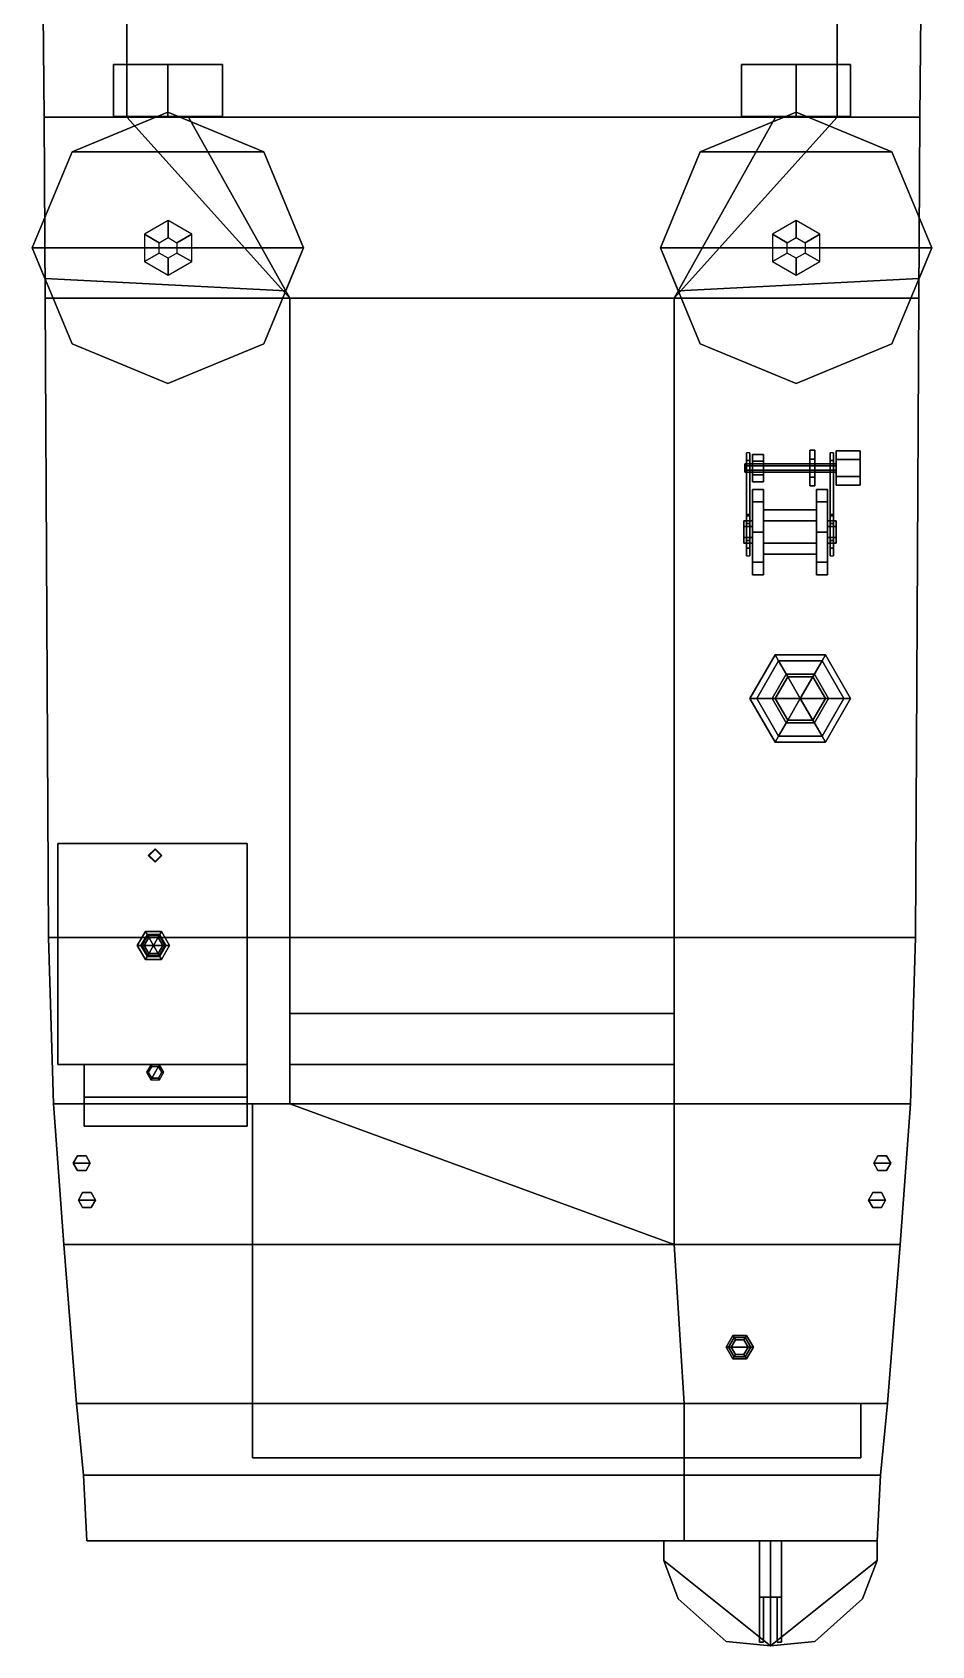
# Model space of a CAD drawing. Extents: x -5.3 to 5.3, y -19.4 to 18.2.
# Drawn here: x -5.27 to 5.27, y -19.45 to -0.54 of the extents above; entities that cross this region are included whole.
import ezdxf

# ---------------------------------------------------------------- set-up
doc = ezdxf.new("R2010")
doc.units = 0
doc.layers.get('0').update_dxf_attribs({"linetype": 'CONTINUOUS'})

msp = doc.modelspace()

# ---------------------------------------------------------------- linework, layer by layer
for points in [[(-5.24, 9.83, -1.1), (-5.13, -1.54, -1.1), (-5.13, -1.54, 0.7), (-5.24, 9.83, 0.7)], [(5.13, -1.54, -1.1), (-5.13, -1.54, -1.1), (-5.24, 9.83, -1.1), (5.24, 9.83, -1.1)], [(-5.24, 9.83, 0.7), (-5.13, -1.54, 0.7), (5.13, -1.54, 0.7), (5.24, 9.83, 0.7)], [(-4.16, 9.83, 0.7), (-4.16, -1.54, 0.7), (-4.16, -1.54, 2.06), (-4.16, 9.83, 2.06)], [(-4.16, 9.83, 2.06), (-4.16, -1.54, 2.06), (-4.16, -1.54, 0.7), (-4.16, 9.83, 0.7)], [(4.16, 9.83, 0.7), (4.16, -1.54, 0.7), (4.16, -1.54, 2.06), (4.16, 9.83, 2.06)], [(4.16, 9.83, 2.06), (4.16, -1.54, 2.06), (4.16, -1.54, 0.7), (4.16, 9.83, 0.7)], [(5.24, 9.83, 0.7), (5.13, -1.54, 0.7), (5.13, -1.54, -1.1), (5.24, 9.83, -1.1)], [(-4.32, -0.92, 3.13), (-4.32, -1.53, 3.13), (-4.32, -1.53, 3.89), (-4.32, -0.92, 3.89)], [(-4.32, -0.92, 3.89), (-4.32, -1.53, 3.89), (-3.04, -1.53, 3.89), (-3.04, -0.92, 3.89)], [(-3.04, -0.92, 3.89), (-3.04, -0.92, 3.13), (-4.32, -0.92, 3.13), (-4.32, -0.92, 3.89)], [(-3.04, -0.92, 3.13), (-3.04, -1.53, 3.13), (-4.32, -1.53, 3.13), (-4.32, -0.92, 3.13)], [(-3.68, -1.15, 2.89), (-3.68, -1.48, 2.89), (-3.68, -1.48, 3.13), (-3.68, -0.92, 3.13)], [(-3.68, -0.92, 3.13), (-3.68, -1.48, 3.13), (-3.68, -1.48, 2.89), (-3.68, -1.15, 2.89)], [(-3.04, -1.53, 3.89), (-3.04, -1.53, 3.13), (-3.04, -0.92, 3.13), (-3.04, -0.92, 3.89)], [(3.04, -0.92, 3.89), (3.04, -1.53, 3.89), (4.32, -1.53, 3.89), (4.32, -0.92, 3.89)], [(4.32, -0.92, 3.89), (4.32, -0.92, 3.13), (3.04, -0.92, 3.13), (3.04, -0.92, 3.89)], [(4.32, -0.92, 3.13), (4.32, -1.53, 3.13), (3.04, -1.53, 3.13), (3.04, -0.92, 3.13)], [(3.04, -0.92, 3.13), (3.04, -1.53, 3.13), (3.04, -1.53, 3.89), (3.04, -0.92, 3.89)], [(3.68, -0.92, 3.13), (3.68, -1.48, 3.13), (3.68, -1.48, 2.89), (3.68, -1.15, 2.89)], [(3.68, -1.15, 2.89), (3.68, -1.48, 2.89), (3.68, -1.48, 3.13), (3.68, -0.92, 3.13)], [(4.32, -1.53, 3.89), (4.32, -1.53, 3.13), (4.32, -0.92, 3.13), (4.32, -0.92, 3.89)], [(-3.68, -1.15, 2.89), (-3.68, -1.54, 2.89), (-3.68, -1.54, 2.6)], [(-3.68, -1.54, 2.6), (-3.68, -1.54, 2.6), (-3.68, -1.54, 2.89), (-3.68, -1.15, 2.89)], [(3.68, -1.54, 2.6), (3.68, -1.54, 2.6), (3.68, -1.54, 2.89), (3.68, -1.15, 2.89)], [(3.68, -1.15, 2.89), (3.68, -1.54, 2.89), (3.68, -1.54, 2.6)], [(-4.804, -1.946, 3.84), (-3.68, -1.48, 3.84), (-3.68, -1.48, 2.89), (-4.804, -1.946, 2.89)], [(-3.68, -1.48, 2.89), (-2.556, -1.946, 2.89), (-4.804, -1.946, 2.89), (-3.68, -1.48, 2.89)], [(-3.68, -1.48, 2.89), (-4.804, -1.946, 2.89), (-2.556, -1.946, 2.89), (-3.68, -1.48, 2.89)], [(-3.68, -1.48, 3.84), (-4.804, -1.946, 3.84), (-4.804, -1.946, 2.89), (-3.68, -1.48, 2.89)], [(-3.68, -1.48, 3.84), (-2.556, -1.946, 3.84), (-2.556, -1.946, 2.89), (-3.68, -1.48, 2.89)], [(-2.556, -1.946, 3.84), (-3.68, -1.48, 3.84), (-3.68, -1.48, 2.89), (-2.556, -1.946, 2.89)], [(2.556, -1.946, 3.84), (3.68, -1.48, 3.84), (3.68, -1.48, 2.89), (2.556, -1.946, 2.89)], [(3.68, -1.48, 2.89), (4.804, -1.946, 2.89), (2.556, -1.946, 2.89), (3.68, -1.48, 2.89)], [(3.68, -1.48, 2.89), (2.556, -1.946, 2.89), (4.804, -1.946, 2.89), (3.68, -1.48, 2.89)], [(3.68, -1.48, 3.84), (2.556, -1.946, 3.84), (2.556, -1.946, 2.89), (3.68, -1.48, 2.89)], [(3.68, -1.48, 3.84), (4.804, -1.946, 3.84), (4.804, -1.946, 2.89), (3.68, -1.48, 2.89)], [(4.804, -1.946, 3.84), (3.68, -1.48, 3.84), (3.68, -1.48, 2.89), (4.804, -1.946, 2.89)], [(5.13, -1.54, -1.1), (5.12, -3.66, -1.1), (-5.12, -3.66, -1.1), (-5.13, -1.54, -1.1)], [(-5.13, -1.54, 2.89), (-3.44, -1.54, 2.89), (-3.44, -1.54, 0.7), (-5.13, -1.54, 0.7)], [(-5.12, -3.66, 2.89), (-2.25, -3.66, 2.89), (-3.44, -1.54, 2.89), (-5.13, -1.54, 2.89)], [(-5.13, -1.54, -1.1), (-5.12, -3.66, -1.1), (-5.12, -3.66, 2.89), (-5.13, -1.54, 2.89)], [(-4.32, -1.53, 3.89), (-4.32, -1.53, 3.13), (-3.04, -1.53, 3.13), (-3.04, -1.53, 3.89)], [(-4.16, -1.54, 0.7), (-2.25, -3.66, 0.7), (2.25, -3.66, 0.7), (4.16, -1.54, 0.7)], [(-3.44, -1.54, 2.89), (-2.25, -3.66, 2.89), (-2.25, -3.66, 0.7), (-3.44, -1.54, 0.7)], [(3.44, -1.54, 2.89), (2.25, -3.66, 2.89), (5.12, -3.66, 2.89), (5.13, -1.54, 2.89)], [(3.44, -1.54, 0.7), (2.25, -3.66, 0.7), (2.25, -3.66, 2.89), (3.44, -1.54, 2.89)], [(3.04, -1.53, 3.89), (3.04, -1.53, 3.13), (4.32, -1.53, 3.13), (4.32, -1.53, 3.89)], [(5.13, -1.54, 0.7), (3.44, -1.54, 0.7), (3.44, -1.54, 2.89), (5.13, -1.54, 2.89)], [(5.13, -1.54, 2.89), (5.12, -3.66, 2.89), (5.12, -3.66, -1.1), (5.13, -1.54, -1.1)], [(-5.27, -3.07, 3.84), (-4.804, -1.946, 3.84), (-4.804, -1.946, 2.89), (-5.27, -3.07, 2.89)], [(-4.804, -1.946, 2.89), (-5.27, -3.07, 2.89), (-2.09, -3.07, 2.89), (-2.556, -1.946, 2.89)], [(-2.556, -1.946, 2.89), (-2.09, -3.07, 2.89), (-5.27, -3.07, 2.89), (-4.804, -1.946, 2.89)], [(-4.804, -1.946, 3.84), (-5.27, -3.07, 3.84), (-5.27, -3.07, 2.89), (-4.804, -1.946, 2.89)], [(-2.556, -1.946, 3.84), (-2.09, -3.07, 3.84), (-2.09, -3.07, 2.89), (-2.556, -1.946, 2.89)], [(-2.09, -3.07, 3.84), (-2.556, -1.946, 3.84), (-2.556, -1.946, 2.89), (-2.09, -3.07, 2.89)], [(2.09, -3.07, 3.84), (2.556, -1.946, 3.84), (2.556, -1.946, 2.89), (2.09, -3.07, 2.89)], [(4.804, -1.946, 2.89), (5.27, -3.07, 2.89), (2.09, -3.07, 2.89), (2.556, -1.946, 2.89)], [(2.556, -1.946, 2.89), (2.09, -3.07, 2.89), (5.27, -3.07, 2.89), (4.804, -1.946, 2.89)], [(2.556, -1.946, 3.84), (2.09, -3.07, 3.84), (2.09, -3.07, 2.89), (2.556, -1.946, 2.89)], [(4.804, -1.946, 3.84), (5.27, -3.07, 3.84), (5.27, -3.07, 2.89), (4.804, -1.946, 2.89)], [(5.27, -3.07, 3.84), (4.804, -1.946, 3.84), (4.804, -1.946, 2.89), (5.27, -3.07, 2.89)], [(-3.783, -3.01, 3.89), (-3.679, -2.95, 3.89), (-3.679, -2.75, 2.89), (-3.956, -2.91, 2.89)], [(-3.679, -2.95, 3.89), (-3.575, -3.01, 3.89), (-3.402, -2.91, 2.89), (-3.679, -2.75, 2.89)], [(3.577, -3.01, 3.89), (3.681, -2.95, 3.89), (3.681, -2.75, 2.89), (3.404, -2.91, 2.89)], [(3.681, -2.95, 3.89), (3.785, -3.01, 3.89), (3.958, -2.91, 2.89), (3.681, -2.75, 2.89)], [(-3.783, -3.13, 3.89), (-3.783, -3.01, 3.89), (-3.956, -2.91, 2.89), (-3.956, -3.23, 2.89)], [(-3.575, -3.01, 3.89), (-3.575, -3.13, 3.89), (-3.402, -3.23, 2.89), (-3.402, -2.91, 2.89)], [(3.577, -3.13, 3.89), (3.577, -3.01, 3.89), (3.404, -2.91, 2.89), (3.404, -3.23, 2.89)], [(3.785, -3.01, 3.89), (3.785, -3.13, 3.89), (3.958, -3.23, 2.89), (3.958, -2.91, 2.89)], [(-4.804, -4.194, 3.84), (-5.27, -3.07, 3.84), (-5.27, -3.07, 2.89), (-4.804, -4.194, 2.89)], [(-2.09, -3.07, 2.89), (-2.299, -3.573, 2.89), (-5.121, -3.43, 2.89), (-5.27, -3.07, 2.89)], [(-5.27, -3.07, 2.89), (-5.121, -3.43, 2.89), (-2.299, -3.573, 2.89), (-2.09, -3.07, 2.89)], [(-5.27, -3.07, 3.84), (-4.804, -4.194, 3.84), (-4.804, -4.194, 2.89), (-5.27, -3.07, 2.89)], [(-3.679, -3.19, 3.89), (-3.783, -3.13, 3.89), (-3.956, -3.23, 2.89), (-3.679, -3.39, 2.89)], [(-3.575, -3.13, 3.89), (-3.679, -3.19, 3.89), (-3.679, -3.39, 2.89), (-3.402, -3.23, 2.89)], [(-2.09, -3.07, 3.84), (-2.556, -4.194, 3.84), (-2.556, -4.194, 2.89), (-2.09, -3.07, 2.89)], [(-2.556, -4.194, 3.84), (-2.09, -3.07, 3.84), (-2.09, -3.07, 2.89), (-2.556, -4.194, 2.89)], [(2.556, -4.194, 3.84), (2.09, -3.07, 3.84), (2.09, -3.07, 2.89), (2.556, -4.194, 2.89)], [(2.09, -3.07, 2.89), (2.299, -3.573, 2.89), (5.121, -3.43, 2.89), (5.27, -3.07, 2.89)], [(5.27, -3.07, 2.89), (5.121, -3.43, 2.89), (2.299, -3.573, 2.89), (2.09, -3.07, 2.89)], [(2.09, -3.07, 3.84), (2.556, -4.194, 3.84), (2.556, -4.194, 2.89), (2.09, -3.07, 2.89)], [(3.681, -3.19, 3.89), (3.577, -3.13, 3.89), (3.404, -3.23, 2.89), (3.681, -3.39, 2.89)], [(3.785, -3.13, 3.89), (3.681, -3.19, 3.89), (3.681, -3.39, 2.89), (3.958, -3.23, 2.89)], [(5.27, -3.07, 3.84), (4.804, -4.194, 3.84), (4.804, -4.194, 2.89), (5.27, -3.07, 2.89)], [(4.804, -4.194, 3.84), (5.27, -3.07, 3.84), (5.27, -3.07, 2.89), (4.804, -4.194, 2.89)], [(-5.08, -11.15, 3), (-2.25, -11.15, 3), (-2.25, -3.66, 2.89), (-5.12, -3.66, 2.89)], [(-5.12, -3.66, -1.1), (-5.08, -11.15, -1.1), (-5.08, -11.15, 3), (-5.12, -3.66, 2.89)], [(5.08, -11.15, -1.1), (-5.08, -11.15, -1.1), (-5.12, -3.66, -1.1), (5.12, -3.66, -1.1)], [(-2.25, -3.66, 2.89), (-2.25, -11.15, 3), (-2.25, -11.15, 0.7), (-2.25, -3.66, 0.7)], [(-2.25, -3.66, 0.7), (-2.25, -13.1, 0.7), (2.25, -14.75, 0.7), (2.25, -3.66, 0.7)], [(2.25, -3.66, 0.7), (2.25, -11.15, 0.7), (2.25, -11.15, 3), (2.25, -3.66, 2.89)], [(2.25, -3.66, 2.89), (2.25, -11.15, 3), (5.08, -11.15, 3), (5.12, -3.66, 2.89)], [(5.12, -3.66, 2.89), (5.08, -11.15, 3), (5.08, -11.15, -1.1), (5.12, -3.66, -1.1)], [(-3.68, -4.66, 3.84), (-4.804, -4.194, 3.84), (-4.804, -4.194, 2.89), (-3.68, -4.66, 2.89)], [(-4.804, -4.194, 3.84), (-3.68, -4.66, 3.84), (-3.68, -4.66, 2.89), (-4.804, -4.194, 2.89)], [(-2.556, -4.194, 3.84), (-3.68, -4.66, 3.84), (-3.68, -4.66, 2.89), (-2.556, -4.194, 2.89)], [(-3.68, -4.66, 3.84), (-2.556, -4.194, 3.84), (-2.556, -4.194, 2.89), (-3.68, -4.66, 2.89)], [(3.68, -4.66, 3.84), (2.556, -4.194, 3.84), (2.556, -4.194, 2.89), (3.68, -4.66, 2.89)], [(2.556, -4.194, 3.84), (3.68, -4.66, 3.84), (3.68, -4.66, 2.89), (2.556, -4.194, 2.89)], [(4.804, -4.194, 3.84), (3.68, -4.66, 3.84), (3.68, -4.66, 2.89), (4.804, -4.194, 2.89)], [(3.68, -4.66, 3.84), (4.804, -4.194, 3.84), (4.804, -4.194, 2.89), (3.68, -4.66, 2.89)], [(3.14, -5.56, 3.42), (3.14, -5.47, 2.91), (3.1, -5.47, 2.91), (3.1, -5.56, 3.42)], [(3.1, -5.56, 3.42), (3.1, -5.47, 2.91), (3.1, -6.12, 2.91), (3.1, -6.195, 3.42)], [(3.14, -6.12, 2.91), (3.14, -5.47, 2.91), (3.14, -5.56, 3.42), (3.14, -6.195, 3.42)], [(3.84, -5.545, 3.158), (3.84, -5.755, 3.158), (3.84, -5.86, 3.34), (3.84, -5.44, 3.34)], [(3.84, -5.545, 3.158), (3.84, -5.44, 3.34), (3.9, -5.44, 3.34), (3.9, -5.545, 3.158)], [(3.84, -5.44, 3.34), (3.84, -5.86, 3.34), (3.84, -5.755, 3.522), (3.84, -5.545, 3.522)], [(3.84, -5.44, 3.34), (3.84, -5.545, 3.522), (3.9, -5.545, 3.522), (3.9, -5.44, 3.34)], [(3.9, -5.44, 3.34), (3.9, -5.86, 3.34), (3.9, -5.755, 3.158), (3.9, -5.545, 3.158)], [(3.9, -5.545, 3.522), (3.9, -5.755, 3.522), (3.9, -5.86, 3.34), (3.9, -5.44, 3.34)], [(4.12, -5.56, 3.42), (4.12, -5.47, 2.91), (4.08, -5.47, 2.91), (4.08, -5.56, 3.42)], [(4.08, -5.47, 2.91), (4.08, -6.12, 2.91), (4.08, -6.195, 3.42), (4.08, -5.56, 3.42)], [(4.12, -6.195, 3.42), (4.12, -6.12, 2.91), (4.12, -5.47, 2.91), (4.12, -5.56, 3.42)], [(4.15, -5.55, 3.167), (4.15, -5.75, 3.167), (4.15, -5.85, 3.34), (4.15, -5.45, 3.34)], [(4.15, -5.55, 3.167), (4.15, -5.45, 3.34), (4.43, -5.45, 3.34), (4.43, -5.55, 3.167)], [(4.15, -5.45, 3.34), (4.15, -5.85, 3.34), (4.15, -5.75, 3.513), (4.15, -5.55, 3.513)], [(4.15, -5.45, 3.34), (4.15, -5.55, 3.513), (4.43, -5.55, 3.513), (4.43, -5.45, 3.34)], [(4.43, -5.45, 3.34), (4.43, -5.85, 3.34), (4.43, -5.75, 3.167), (4.43, -5.55, 3.167)], [(4.43, -5.55, 3.513), (4.43, -5.75, 3.513), (4.43, -5.85, 3.34), (4.43, -5.45, 3.34)], [(3.08, -5.625, 3.297), (3.08, -5.675, 3.297), (3.08, -5.7, 3.34), (3.08, -5.6, 3.34)], [(3.08, -5.6, 3.34), (3.08, -5.7, 3.34), (3.08, -5.675, 3.383), (3.08, -5.625, 3.383)], [(3.08, -5.625, 3.297), (3.08, -5.6, 3.34), (4.15, -5.6, 3.34), (4.15, -5.625, 3.297)], [(3.08, -5.6, 3.34), (3.08, -5.625, 3.383), (4.15, -5.625, 3.383), (4.15, -5.6, 3.34)], [(3.08, -5.675, 3.297), (3.08, -5.625, 3.297), (4.15, -5.625, 3.297), (4.15, -5.675, 3.297)], [(3.08, -5.625, 3.383), (3.08, -5.675, 3.383), (4.15, -5.675, 3.383), (4.15, -5.625, 3.383)], [(3.14, -6.195, 3.42), (3.14, -5.56, 3.42), (3.1, -5.56, 3.42), (3.1, -6.195, 3.42)], [(3.17, -5.57, 3.201), (3.17, -5.73, 3.201), (3.17, -5.81, 3.34), (3.17, -5.49, 3.34)], [(3.17, -5.57, 3.201), (3.17, -5.49, 3.34), (3.3, -5.49, 3.34), (3.3, -5.57, 3.201)], [(3.17, -5.49, 3.34), (3.17, -5.81, 3.34), (3.17, -5.73, 3.479), (3.17, -5.57, 3.479)], [(3.17, -5.49, 3.34), (3.17, -5.57, 3.479), (3.3, -5.57, 3.479), (3.3, -5.49, 3.34)], [(3.17, -5.73, 3.201), (3.17, -5.57, 3.201), (3.3, -5.57, 3.201), (3.3, -5.73, 3.201)], [(3.17, -5.57, 3.479), (3.17, -5.73, 3.479), (3.3, -5.73, 3.479), (3.3, -5.57, 3.479)], [(3.3, -5.49, 3.34), (3.3, -5.81, 3.34), (3.3, -5.73, 3.201), (3.3, -5.57, 3.201)], [(3.3, -5.57, 3.479), (3.3, -5.73, 3.479), (3.3, -5.81, 3.34), (3.3, -5.49, 3.34)], [(3.84, -5.755, 3.158), (3.84, -5.545, 3.158), (3.9, -5.545, 3.158), (3.9, -5.755, 3.158)], [(3.84, -5.545, 3.522), (3.84, -5.755, 3.522), (3.9, -5.755, 3.522), (3.9, -5.545, 3.522)], [(4.12, -6.195, 3.42), (4.12, -5.56, 3.42), (4.08, -5.56, 3.42), (4.08, -6.195, 3.42)], [(4.15, -5.75, 3.167), (4.15, -5.55, 3.167), (4.43, -5.55, 3.167), (4.43, -5.75, 3.167)], [(4.15, -5.55, 3.513), (4.15, -5.75, 3.513), (4.43, -5.75, 3.513), (4.43, -5.55, 3.513)], [(3.08, -5.7, 3.34), (3.08, -5.675, 3.297), (4.15, -5.675, 3.297), (4.15, -5.7, 3.34)], [(3.08, -5.675, 3.383), (3.08, -5.7, 3.34), (4.15, -5.7, 3.34), (4.15, -5.675, 3.383)], [(3.17, -5.81, 3.34), (3.17, -5.73, 3.201), (3.3, -5.73, 3.201), (3.3, -5.81, 3.34)], [(3.17, -5.73, 3.479), (3.17, -5.81, 3.34), (3.3, -5.81, 3.34), (3.3, -5.73, 3.479)], [(3.84, -5.86, 3.34), (3.84, -5.755, 3.158), (3.9, -5.755, 3.158), (3.9, -5.86, 3.34)], [(3.84, -5.755, 3.522), (3.84, -5.86, 3.34), (3.9, -5.86, 3.34), (3.9, -5.755, 3.522)], [(4.15, -5.85, 3.34), (4.15, -5.75, 3.167), (4.43, -5.75, 3.167), (4.43, -5.85, 3.34)], [(4.15, -5.75, 3.513), (4.15, -5.85, 3.34), (4.43, -5.85, 3.34), (4.43, -5.75, 3.513)], [(3.17, -6.046, 3.166), (3.17, -6.4, 3.02), (3.17, -6.754, 3.166), (3.17, -5.9, 3.52)], [(3.17, -5.9, 3.52), (3.17, -6.754, 3.166), (3.17, -6.9, 3.52), (3.17, -6.046, 3.874)], [(3.17, -6.046, 3.166), (3.17, -5.9, 3.52), (3.3, -5.9, 3.52), (3.3, -6.046, 3.166)], [(3.17, -5.9, 3.52), (3.17, -6.046, 3.874), (3.3, -6.046, 3.874), (3.3, -5.9, 3.52)], [(3.17, -6.046, 3.874), (3.17, -6.9, 3.52), (3.17, -6.754, 3.874), (3.17, -6.4, 4.02)], [(3.17, -6.046, 3.874), (3.17, -6.4, 4.02), (3.3, -6.4, 4.02), (3.3, -6.046, 3.874)], [(3.17, -6.4, 3.02), (3.17, -6.046, 3.166), (3.3, -6.046, 3.166), (3.3, -6.4, 3.02)], [(3.3, -6.4, 3.02), (3.3, -6.046, 3.166), (3.3, -5.9, 3.52), (3.3, -6.754, 3.166)], [(3.3, -6.754, 3.166), (3.3, -5.9, 3.52), (3.3, -6.046, 3.874), (3.3, -6.9, 3.52)], [(3.3, -6.9, 3.52), (3.3, -6.046, 3.874), (3.3, -6.4, 4.02), (3.3, -6.754, 3.874)], [(3.92, -6.046, 3.166), (3.92, -6.4, 3.02), (3.92, -6.754, 3.166), (3.92, -5.9, 3.52)], [(3.92, -5.9, 3.52), (3.92, -6.754, 3.166), (3.92, -6.9, 3.52), (3.92, -6.046, 3.874)], [(3.92, -6.046, 3.166), (3.92, -5.9, 3.52), (4.05, -5.9, 3.52), (4.05, -6.046, 3.166)], [(3.92, -5.9, 3.52), (3.92, -6.046, 3.874), (4.05, -6.046, 3.874), (4.05, -5.9, 3.52)], [(3.92, -6.046, 3.874), (3.92, -6.9, 3.52), (3.92, -6.754, 3.874), (3.92, -6.4, 4.02)], [(3.92, -6.046, 3.874), (3.92, -6.4, 4.02), (4.05, -6.4, 4.02), (4.05, -6.046, 3.874)], [(3.92, -6.4, 3.02), (3.92, -6.046, 3.166), (4.05, -6.046, 3.166), (4.05, -6.4, 3.02)], [(4.05, -6.754, 3.166), (4.05, -5.9, 3.52), (4.05, -6.046, 3.874), (4.05, -6.9, 3.52)], [(4.05, -6.4, 3.02), (4.05, -6.046, 3.166), (4.05, -5.9, 3.52), (4.05, -6.754, 3.166)], [(4.05, -6.9, 3.52), (4.05, -6.046, 3.874), (4.05, -6.4, 4.02), (4.05, -6.754, 3.874)], [(3.1, -6.21, 3.52), (3.1, -6.12, 2.91), (3.1, -6.68, 2.91), (3.1, -6.59, 3.52)], [(3.14, -6.21, 3.52), (3.14, -6.195, 3.42), (3.1, -6.195, 3.42), (3.1, -6.21, 3.52)], [(3.1, -6.3, 3.69), (3.1, -6.21, 3.52), (3.1, -6.59, 3.52), (3.1, -6.5, 3.69)], [(3.14, -6.3, 3.69), (3.14, -6.21, 3.52), (3.1, -6.21, 3.52), (3.1, -6.3, 3.69)], [(3.14, -6.68, 2.91), (3.14, -6.12, 2.91), (3.14, -6.21, 3.52), (3.14, -6.59, 3.52)], [(3.14, -6.59, 3.52), (3.14, -6.21, 3.52), (3.14, -6.3, 3.69), (3.14, -6.5, 3.69)], [(3.3, -6.27, 3.295), (3.3, -6.14, 3.52), (3.92, -6.14, 3.52), (3.92, -6.27, 3.295)], [(3.3, -6.14, 3.52), (3.3, -6.27, 3.745), (3.92, -6.27, 3.745), (3.92, -6.14, 3.52)], [(4.08, -6.12, 2.91), (4.08, -6.68, 2.91), (4.08, -6.59, 3.52), (4.08, -6.21, 3.52)], [(4.12, -6.21, 3.52), (4.12, -6.195, 3.42), (4.08, -6.195, 3.42), (4.08, -6.21, 3.52)], [(4.12, -6.3, 3.69), (4.12, -6.21, 3.52), (4.08, -6.21, 3.52), (4.08, -6.3, 3.69)], [(4.08, -6.21, 3.52), (4.08, -6.59, 3.52), (4.08, -6.5, 3.69), (4.08, -6.3, 3.69)], [(4.12, -6.59, 3.52), (4.12, -6.68, 2.91), (4.12, -6.12, 2.91), (4.12, -6.21, 3.52)], [(4.12, -6.5, 3.69), (4.12, -6.59, 3.52), (4.12, -6.21, 3.52), (4.12, -6.3, 3.69)], [(3.07, -6.335, 3.407), (3.07, -6.465, 3.407), (3.07, -6.53, 3.52), (3.07, -6.27, 3.52)], [(3.07, -6.27, 3.52), (3.07, -6.53, 3.52), (3.07, -6.465, 3.633), (3.07, -6.335, 3.633)], [(3.07, -6.335, 3.407), (3.07, -6.27, 3.52), (3.17, -6.27, 3.52), (3.17, -6.335, 3.407)], [(3.07, -6.27, 3.52), (3.07, -6.335, 3.633), (3.17, -6.335, 3.633), (3.17, -6.27, 3.52)], [(3.07, -6.465, 3.407), (3.07, -6.335, 3.407), (3.17, -6.335, 3.407), (3.17, -6.465, 3.407)], [(3.07, -6.335, 3.633), (3.07, -6.465, 3.633), (3.17, -6.465, 3.633), (3.17, -6.335, 3.633)], [(3.14, -6.5, 3.69), (3.14, -6.3, 3.69), (3.1, -6.3, 3.69), (3.1, -6.5, 3.69)], [(3.17, -6.4, 4.02), (3.17, -6.754, 3.874), (3.3, -6.754, 3.874), (3.3, -6.4, 4.02)], [(3.17, -6.754, 3.166), (3.17, -6.4, 3.02), (3.3, -6.4, 3.02), (3.3, -6.754, 3.166)], [(3.3, -6.53, 3.295), (3.3, -6.27, 3.295), (3.92, -6.27, 3.295), (3.92, -6.53, 3.295)], [(3.3, -6.27, 3.745), (3.3, -6.53, 3.745), (3.92, -6.53, 3.745), (3.92, -6.27, 3.745)], [(3.92, -6.4, 4.02), (3.92, -6.754, 3.874), (4.05, -6.754, 3.874), (4.05, -6.4, 4.02)], [(3.92, -6.754, 3.166), (3.92, -6.4, 3.02), (4.05, -6.4, 3.02), (4.05, -6.754, 3.166)], [(4.15, -6.27, 3.52), (4.15, -6.335, 3.407), (4.05, -6.335, 3.407), (4.05, -6.27, 3.52)], [(4.15, -6.335, 3.633), (4.15, -6.27, 3.52), (4.05, -6.27, 3.52), (4.05, -6.335, 3.633)], [(4.15, -6.465, 3.633), (4.15, -6.335, 3.633), (4.05, -6.335, 3.633), (4.05, -6.465, 3.633)], [(4.15, -6.335, 3.407), (4.15, -6.465, 3.407), (4.05, -6.465, 3.407), (4.05, -6.335, 3.407)], [(4.08, -6.3, 3.69), (4.08, -6.5, 3.69), (4.12, -6.5, 3.69), (4.12, -6.3, 3.69)], [(4.15, -6.465, 3.407), (4.15, -6.335, 3.407), (4.15, -6.27, 3.52), (4.15, -6.53, 3.52)], [(4.15, -6.53, 3.52), (4.15, -6.27, 3.52), (4.15, -6.335, 3.633), (4.15, -6.465, 3.633)], [(3.07, -6.53, 3.52), (3.07, -6.465, 3.407), (3.17, -6.465, 3.407), (3.17, -6.53, 3.52)], [(3.07, -6.465, 3.633), (3.07, -6.53, 3.52), (3.17, -6.53, 3.52), (3.17, -6.465, 3.633)], [(3.1, -6.5, 3.69), (3.1, -6.59, 3.52), (3.14, -6.59, 3.52), (3.14, -6.5, 3.69)], [(3.1, -6.59, 3.52), (3.1, -6.68, 2.91), (3.14, -6.68, 2.91), (3.14, -6.59, 3.52)], [(3.3, -6.66, 3.52), (3.3, -6.53, 3.295), (3.92, -6.53, 3.295), (3.92, -6.66, 3.52)], [(3.3, -6.53, 3.745), (3.3, -6.66, 3.52), (3.92, -6.66, 3.52), (3.92, -6.53, 3.745)], [(4.15, -6.465, 3.407), (4.15, -6.53, 3.52), (4.05, -6.53, 3.52), (4.05, -6.465, 3.407)], [(4.15, -6.53, 3.52), (4.15, -6.465, 3.633), (4.05, -6.465, 3.633), (4.05, -6.53, 3.52)], [(4.08, -6.5, 3.69), (4.08, -6.59, 3.52), (4.12, -6.59, 3.52), (4.12, -6.5, 3.69)], [(4.08, -6.59, 3.52), (4.08, -6.68, 2.91), (4.12, -6.68, 2.91), (4.12, -6.59, 3.52)], [(3.17, -6.9, 3.52), (3.17, -6.754, 3.166), (3.3, -6.754, 3.166), (3.3, -6.9, 3.52)], [(3.17, -6.754, 3.874), (3.17, -6.9, 3.52), (3.3, -6.9, 3.52), (3.3, -6.754, 3.874)], [(3.92, -6.9, 3.52), (3.92, -6.754, 3.166), (4.05, -6.754, 3.166), (4.05, -6.9, 3.52)], [(3.92, -6.754, 3.874), (3.92, -6.9, 3.52), (4.05, -6.9, 3.52), (4.05, -6.754, 3.874)], [(3.475, -7.908, 4.195), (3.435, -7.839, 3.9), (3.14, -8.35, 3.9), (3.219, -8.35, 4.195)], [(3.14, -8.35, 3.9), (3.435, -7.839, 3.9), (4.025, -7.839, 3.9), (4.32, -8.35, 3.9)], [(3.582, -8.095, 4.411), (3.475, -7.908, 4.195), (3.219, -8.35, 4.195), (3.435, -8.35, 4.411)], [(3.985, -7.908, 4.195), (4.025, -7.839, 3.9), (3.435, -7.839, 3.9), (3.475, -7.908, 4.195)], [(3.877, -8.095, 4.411), (3.985, -7.908, 4.195), (3.475, -7.908, 4.195), (3.582, -8.095, 4.411)], [(4.025, -8.35, 4.411), (4.241, -8.35, 4.195), (3.985, -7.908, 4.195), (3.877, -8.095, 4.411)], [(4.241, -8.35, 4.195), (4.32, -8.35, 3.9), (4.025, -7.839, 3.9), (3.985, -7.908, 4.195)], [(3.565, -8.064, 2.95), (3.4, -8.35, 2.95), (3.4, -8.35, 3.9), (3.565, -8.064, 3.9)], [(3.73, -8.35, 4.49), (3.582, -8.095, 4.411), (3.435, -8.35, 4.411), (3.73, -8.35, 4.49)], [(3.895, -8.064, 2.95), (3.565, -8.064, 2.95), (3.565, -8.064, 3.9), (3.895, -8.064, 3.9)], [(3.73, -8.35, 4.49), (3.877, -8.095, 4.411), (3.582, -8.095, 4.411), (3.73, -8.35, 4.49)], [(3.73, -8.35, 4.49), (4.025, -8.35, 4.411), (3.877, -8.095, 4.411), (3.73, -8.35, 4.49)], [(4.06, -8.35, 2.95), (3.895, -8.064, 2.95), (3.895, -8.064, 3.9), (4.06, -8.35, 3.9)], [(3.219, -8.35, 4.195), (3.14, -8.35, 3.9), (3.435, -8.861, 3.9), (3.475, -8.793, 4.195)], [(3.435, -8.861, 3.9), (3.14, -8.35, 3.9), (4.32, -8.35, 3.9), (4.025, -8.861, 3.9)], [(3.435, -8.35, 4.411), (3.219, -8.35, 4.195), (3.475, -8.793, 4.195), (3.582, -8.605, 4.411)], [(3.4, -8.35, 2.95), (3.565, -8.636, 2.95), (3.565, -8.636, 3.9), (3.4, -8.35, 3.9)], [(3.73, -8.35, 4.49), (3.435, -8.35, 4.411), (3.582, -8.605, 4.411), (3.73, -8.35, 4.49)], [(3.73, -8.35, 4.49), (3.582, -8.605, 4.411), (3.877, -8.605, 4.411), (3.73, -8.35, 4.49)], [(3.73, -8.35, 4.49), (3.877, -8.605, 4.411), (4.025, -8.35, 4.411), (3.73, -8.35, 4.49)], [(3.877, -8.605, 4.411), (3.985, -8.793, 4.195), (4.241, -8.35, 4.195), (4.025, -8.35, 4.411)], [(3.895, -8.636, 2.95), (4.06, -8.35, 2.95), (4.06, -8.35, 3.9), (3.895, -8.636, 3.9)], [(3.985, -8.793, 4.195), (4.025, -8.861, 3.9), (4.32, -8.35, 3.9), (4.241, -8.35, 4.195)], [(3.582, -8.605, 4.411), (3.475, -8.793, 4.195), (3.985, -8.793, 4.195), (3.877, -8.605, 4.411)], [(3.565, -8.636, 2.95), (3.895, -8.636, 2.95), (3.895, -8.636, 3.9), (3.565, -8.636, 3.9)], [(3.475, -8.793, 4.195), (3.435, -8.861, 3.9), (4.025, -8.861, 3.9), (3.985, -8.793, 4.195)], [(-4.97, -10.05, 2.98), (-4.97, -12.64, 3), (-4.97, -12.64, 5.17), (-4.97, -10.05, 5.17)], [(-4.97, -10.05, 5.17), (-4.97, -12.64, 5.17), (-2.75, -12.64, 5.17), (-2.75, -10.05, 5.17)], [(-2.75, -10.05, 5.17), (-2.75, -10.05, 2.98), (-4.97, -10.05, 2.98), (-4.97, -10.05, 5.17)], [(-3.83, -10.11, 5.17), (-3.91, -10.19, 5.17), (-3.9, -10.19, 10.26), (-3.83, -10.12, 10.26)], [(-3.91, -10.19, 5.17), (-3.83, -10.27, 5.17), (-3.83, -10.26, 10.26), (-3.9, -10.19, 10.26)], [(-3.9, -10.19, 10.26), (-3.83, -10.26, 10.26), (-3.76, -10.19, 10.26), (-3.83, -10.12, 10.26)], [(-3.75, -10.19, 5.17), (-3.83, -10.11, 5.17), (-3.83, -10.12, 10.26), (-3.76, -10.19, 10.26)], [(-3.83, -10.27, 5.17), (-3.75, -10.19, 5.17), (-3.76, -10.19, 10.26), (-3.83, -10.26, 10.26)], [(-2.75, -12.64, 5.17), (-2.75, -12.64, 3), (-2.75, -10.05, 2.98), (-2.75, -10.05, 5.17)], [(-5.08, -11.15, -1.1), (-5.02, -13.1, -0.96), (-5.02, -13.1, 3), (-5.08, -11.15, 3)], [(-5.02, -13.1, 3), (-2.25, -13.1, 3), (-2.25, -11.15, 3), (-5.08, -11.15, 3)], [(5.02, -13.1, -0.96), (-5.02, -13.1, -0.96), (-5.08, -11.15, -1.1), (5.08, -11.15, -1.1)], [(-3.917, -11.128, 6.16), (-3.945, -11.08, 6.13), (-4.04, -11.245, 6.13), (-3.984, -11.245, 6.16)], [(-3.905, -11.149, 5.86), (-3.96, -11.245, 5.86), (-4.04, -11.245, 6.13), (-3.945, -11.08, 6.13)], [(-3.925, -11.115, 5.17), (-4, -11.245, 5.17), (-3.96, -11.245, 5.86), (-3.905, -11.149, 5.86)], [(-3.85, -11.245, 6.18), (-3.917, -11.128, 6.16), (-3.984, -11.245, 6.16), (-3.85, -11.245, 6.18)], [(-3.783, -11.128, 6.16), (-3.755, -11.08, 6.13), (-3.945, -11.08, 6.13), (-3.917, -11.128, 6.16)], [(-3.795, -11.149, 5.86), (-3.905, -11.149, 5.86), (-3.945, -11.08, 6.13), (-3.755, -11.08, 6.13)], [(-3.775, -11.115, 5.17), (-3.925, -11.115, 5.17), (-3.905, -11.149, 5.86), (-3.795, -11.149, 5.86)], [(-3.85, -11.245, 6.18), (-3.783, -11.128, 6.16), (-3.917, -11.128, 6.16), (-3.85, -11.245, 6.18)], [(-3.85, -11.245, 6.18), (-3.716, -11.245, 6.16), (-3.783, -11.128, 6.16), (-3.85, -11.245, 6.18)], [(-3.74, -11.245, 5.86), (-3.795, -11.149, 5.86), (-3.755, -11.08, 6.13), (-3.66, -11.245, 6.13)], [(-3.7, -11.245, 5.17), (-3.775, -11.115, 5.17), (-3.795, -11.149, 5.86), (-3.74, -11.245, 5.86)], [(-3.716, -11.245, 6.16), (-3.66, -11.245, 6.13), (-3.755, -11.08, 6.13), (-3.783, -11.128, 6.16)], [(-2.25, -11.15, 3), (-2.25, -13.1, 3), (-2.25, -13.1, 0.7), (-2.25, -11.15, 0.7)], [(2.25, -11.15, 3), (2.25, -13.1, 3), (5.02, -13.1, 3), (5.08, -11.15, 3)], [(2.25, -11.15, 0.7), (2.25, -13.1, 0.7), (2.25, -13.1, 3), (2.25, -11.15, 3)], [(5.08, -11.15, 3), (5.02, -13.1, 3), (5.02, -13.1, -0.96), (5.08, -11.15, -1.1)], [(-3.984, -11.245, 6.16), (-4.04, -11.245, 6.13), (-3.945, -11.409, 6.13), (-3.917, -11.361, 6.16)], [(-3.96, -11.245, 5.86), (-3.905, -11.34, 5.86), (-3.945, -11.409, 6.13), (-4.04, -11.245, 6.13)], [(-4, -11.245, 5.17), (-3.925, -11.374, 5.17), (-3.905, -11.34, 5.86), (-3.96, -11.245, 5.86)], [(-3.85, -11.245, 6.18), (-3.984, -11.245, 6.16), (-3.917, -11.361, 6.16), (-3.85, -11.245, 6.18)], [(-3.905, -11.34, 5.86), (-3.795, -11.34, 5.86), (-3.755, -11.409, 6.13), (-3.945, -11.409, 6.13)], [(-3.925, -11.374, 5.17), (-3.775, -11.374, 5.17), (-3.795, -11.34, 5.86), (-3.905, -11.34, 5.86)], [(-3.85, -11.245, 6.18), (-3.917, -11.361, 6.16), (-3.783, -11.361, 6.16), (-3.85, -11.245, 6.18)], [(-3.85, -11.245, 6.18), (-3.783, -11.361, 6.16), (-3.716, -11.245, 6.16), (-3.85, -11.245, 6.18)], [(-3.795, -11.34, 5.86), (-3.74, -11.245, 5.86), (-3.66, -11.245, 6.13), (-3.755, -11.409, 6.13)], [(-3.775, -11.374, 5.17), (-3.7, -11.245, 5.17), (-3.74, -11.245, 5.86), (-3.795, -11.34, 5.86)], [(-3.783, -11.361, 6.16), (-3.755, -11.409, 6.13), (-3.66, -11.245, 6.13), (-3.716, -11.245, 6.16)], [(-3.917, -11.361, 6.16), (-3.945, -11.409, 6.13), (-3.755, -11.409, 6.13), (-3.783, -11.361, 6.16)], [(-2.25, -12.04, 3), (-2.25, -12.64, 3), (2.25, -12.64, 3), (2.25, -12.04, 3)], [(2.25, -12.04, 3), (2.25, -12.64, 3), (-2.25, -12.64, 3), (-2.25, -12.04, 3)], [(-4.97, -12.64, 4.82), (-4.97, -12.64, 3), (-2.75, -12.64, 3), (-2.75, -12.64, 4.82)], [(-4.66, -12.64, 3), (-4.66, -13.36, 3), (-4.66, -13.36, 3.91), (-4.66, -12.64, 3.91)], [(-4.66, -12.64, 3.91), (-4.66, -13.36, 3.91), (-4.66, -13.02, 4.15), (-4.66, -12.64, 4.15)], [(-4.66, -12.64, 4.15), (-4.66, -13.02, 4.15), (-2.75, -13.02, 4.15), (-2.75, -12.64, 4.15)], [(-3.88, -12.643, 4.15), (-3.93, -12.73, 4.15), (-3.91, -12.73, 10.26), (-3.87, -12.661, 10.26)], [(-3.87, -12.661, 10.26), (-3.91, -12.73, 10.26), (-3.87, -12.799, 10.26), (-3.79, -12.661, 10.26)], [(-3.78, -12.643, 4.15), (-3.88, -12.643, 4.15), (-3.87, -12.661, 10.26), (-3.79, -12.661, 10.26)], [(-3.79, -12.661, 10.26), (-3.87, -12.799, 10.26), (-3.79, -12.799, 10.26), (-3.75, -12.73, 10.26)], [(-3.73, -12.73, 4.15), (-3.78, -12.643, 4.15), (-3.79, -12.661, 10.26), (-3.75, -12.73, 10.26)], [(-2.75, -13.36, 3.91), (-2.75, -13.36, 3), (-2.75, -12.64, 3), (-2.75, -12.64, 3.91)], [(-2.75, -13.02, 4.15), (-2.75, -13.36, 3.91), (-2.75, -12.64, 3.91), (-2.75, -12.64, 4.15)], [(-3.93, -12.73, 4.15), (-3.88, -12.817, 4.15), (-3.87, -12.799, 10.26), (-3.91, -12.73, 10.26)], [(-3.88, -12.817, 4.15), (-3.78, -12.817, 4.15), (-3.79, -12.799, 10.26), (-3.87, -12.799, 10.26)], [(-3.78, -12.817, 4.15), (-3.73, -12.73, 4.15), (-3.75, -12.73, 10.26), (-3.79, -12.799, 10.26)], [(-4.66, -13.02, 4.15), (-4.66, -13.36, 3.91), (-2.75, -13.36, 3.91), (-2.75, -13.02, 4.15)], [(-5.02, -13.1, -0.96), (-4.9, -14.75, -0.71), (-4.9, -14.75, 0.7), (-5.02, -13.1, 0.7)], [(4.9, -14.75, -0.71), (-4.9, -14.75, -0.71), (-5.02, -13.1, -0.96), (5.02, -13.1, -0.96)], [(-5.02, -13.1, 0.7), (-4.9, -14.75, 0.7), (2.25, -14.75, 0.7), (-2.25, -13.1, 0.7)], [(-5.02, -13.1, 0.7), (-2.25, -13.1, 0.7), (-2.25, -13.1, 3), (-5.02, -13.1, 3)], [(-2.69, -13.1, 0.7), (-2.69, -17.25, 0.7), (-2.69, -17.25, 1.7), (-2.69, -13.1, 1.7)], [(-2.69, -13.1, 1.7), (-2.69, -17.25, 1.7), (-2.69, -17.25, 0.7), (-2.69, -13.1, 0.7)], [(2.25, -13.1, 3), (2.25, -14.75, 3), (4.9, -14.75, 3), (5.02, -13.1, 3)], [(2.25, -13.1, 0.7), (2.25, -14.75, 0.7), (2.25, -14.75, 3), (2.25, -13.1, 3)], [(5.02, -13.1, 3), (4.9, -14.75, 3), (4.9, -14.75, -0.71), (5.02, -13.1, -0.96)], [(-4.66, -13.36, 3.91), (-4.66, -13.36, 3), (-2.75, -13.36, 3), (-2.75, -13.36, 3.91)], [(-4.79, -13.797, 1.09), (-4.59, -13.797, 1.09), (-4.64, -13.71, 1.09), (-4.74, -13.71, 1.09)], [(-4.74, -13.71, 0.7), (-4.79, -13.797, 0.7), (-4.79, -13.797, 1.09), (-4.74, -13.71, 1.09)], [(-4.74, -13.883, 1.09), (-4.64, -13.883, 1.09), (-4.59, -13.797, 1.09), (-4.79, -13.797, 1.09)], [(-4.79, -13.797, 0.7), (-4.74, -13.883, 0.7), (-4.74, -13.883, 1.09), (-4.79, -13.797, 1.09)], [(-4.64, -13.71, 0.7), (-4.74, -13.71, 0.7), (-4.74, -13.71, 1.09), (-4.64, -13.71, 1.09)], [(-4.59, -13.797, 0.7), (-4.64, -13.71, 0.7), (-4.64, -13.71, 1.09), (-4.59, -13.797, 1.09)], [(-4.64, -13.883, 0.7), (-4.59, -13.797, 0.7), (-4.59, -13.797, 1.09), (-4.64, -13.883, 1.09)], [(4.59, -13.797, 3.39), (4.79, -13.797, 3.39), (4.74, -13.71, 3.39), (4.64, -13.71, 3.39)], [(4.64, -13.71, 3), (4.59, -13.797, 3), (4.59, -13.797, 3.39), (4.64, -13.71, 3.39)], [(4.64, -13.883, 3.39), (4.74, -13.883, 3.39), (4.79, -13.797, 3.39), (4.59, -13.797, 3.39)], [(4.59, -13.797, 3), (4.64, -13.883, 3), (4.64, -13.883, 3.39), (4.59, -13.797, 3.39)], [(4.74, -13.71, 3), (4.64, -13.71, 3), (4.64, -13.71, 3.39), (4.74, -13.71, 3.39)], [(4.79, -13.797, 3), (4.74, -13.71, 3), (4.74, -13.71, 3.39), (4.79, -13.797, 3.39)], [(4.74, -13.883, 3), (4.79, -13.797, 3), (4.79, -13.797, 3.39), (4.74, -13.883, 3.39)], [(-4.74, -13.883, 0.7), (-4.64, -13.883, 0.7), (-4.64, -13.883, 1.09), (-4.74, -13.883, 1.09)], [(4.64, -13.883, 3), (4.74, -13.883, 3), (4.74, -13.883, 3.39), (4.64, -13.883, 3.39)], [(-4.73, -14.227, 1.09), (-4.53, -14.227, 1.09), (-4.58, -14.14, 1.09), (-4.68, -14.14, 1.09)], [(-4.68, -14.14, 0.7), (-4.73, -14.227, 0.7), (-4.73, -14.227, 1.09), (-4.68, -14.14, 1.09)], [(-4.58, -14.14, 0.7), (-4.68, -14.14, 0.7), (-4.68, -14.14, 1.09), (-4.58, -14.14, 1.09)], [(-4.53, -14.227, 0.7), (-4.58, -14.14, 0.7), (-4.58, -14.14, 1.09), (-4.53, -14.227, 1.09)], [(4.53, -14.227, 3.39), (4.73, -14.227, 3.39), (4.68, -14.14, 3.39), (4.58, -14.14, 3.39)], [(4.58, -14.14, 3), (4.53, -14.227, 3), (4.53, -14.227, 3.39), (4.58, -14.14, 3.39)], [(4.68, -14.14, 3), (4.58, -14.14, 3), (4.58, -14.14, 3.39), (4.68, -14.14, 3.39)], [(4.73, -14.227, 3), (4.68, -14.14, 3), (4.68, -14.14, 3.39), (4.73, -14.227, 3.39)], [(-4.68, -14.313, 1.09), (-4.58, -14.313, 1.09), (-4.53, -14.227, 1.09), (-4.73, -14.227, 1.09)], [(-4.73, -14.227, 0.7), (-4.68, -14.313, 0.7), (-4.68, -14.313, 1.09), (-4.73, -14.227, 1.09)], [(-4.68, -14.313, 0.7), (-4.58, -14.313, 0.7), (-4.58, -14.313, 1.09), (-4.68, -14.313, 1.09)], [(-4.58, -14.313, 0.7), (-4.53, -14.227, 0.7), (-4.53, -14.227, 1.09), (-4.58, -14.313, 1.09)], [(4.58, -14.313, 3.39), (4.68, -14.313, 3.39), (4.73, -14.227, 3.39), (4.53, -14.227, 3.39)], [(4.53, -14.227, 3), (4.58, -14.313, 3), (4.58, -14.313, 3.39), (4.53, -14.227, 3.39)], [(4.58, -14.313, 3), (4.68, -14.313, 3), (4.68, -14.313, 3.39), (4.58, -14.313, 3.39)], [(4.68, -14.313, 3), (4.73, -14.227, 3), (4.73, -14.227, 3.39), (4.68, -14.313, 3.39)], [(-4.9, -14.75, -0.71), (-4.75, -16.61, -0.37), (-4.75, -16.61, 0.7), (-4.9, -14.75, 0.7)], [(4.75, -16.61, -0.37), (-4.75, -16.61, -0.37), (-4.9, -14.75, -0.71), (4.9, -14.75, -0.71)], [(-4.9, -14.75, 0.7), (-4.75, -16.61, 0.7), (2.37, -16.61, 0.7), (2.25, -14.75, 0.7)], [(2.25, -14.75, 3), (2.37, -16.61, 3), (4.75, -16.61, 3), (4.9, -14.75, 3)], [(2.25, -14.75, 0.7), (2.37, -16.61, 0.7), (2.37, -16.61, 3), (2.25, -14.75, 3)], [(4.9, -14.75, 3), (4.75, -16.61, 3), (4.75, -16.61, -0.37), (4.9, -14.75, -0.71)], [(3.1, -15.813, 4.86), (2.94, -15.813, 4.86), (2.86, -15.951, 4.86), (3.18, -15.951, 4.86)], [(2.86, -15.951, 4.86), (2.94, -15.813, 4.86), (2.94, -15.813, 5.27), (2.86, -15.951, 5.27)], [(2.97, -15.865, 4.82), (2.92, -15.951, 4.82), (2.86, -15.951, 4.86), (2.94, -15.813, 4.86)], [(2.94, -15.813, 4.86), (2.86, -15.951, 4.86), (2.86, -15.951, 5.27), (2.94, -15.813, 5.27)], [(2.955, -15.839, 3), (2.89, -15.951, 3), (2.89, -15.951, 4.21), (2.955, -15.839, 4.21)], [(2.955, -15.839, 4.21), (2.89, -15.951, 4.21), (2.92, -15.951, 4.28), (2.97, -15.865, 4.28)], [(2.97, -15.865, 4.28), (2.92, -15.951, 4.28), (2.92, -15.951, 4.82), (2.97, -15.865, 4.82)], [(2.94, -15.813, 4.86), (3.1, -15.813, 4.86), (3.1, -15.813, 5.27), (2.94, -15.813, 5.27)], [(3.07, -15.865, 4.82), (2.97, -15.865, 4.82), (2.94, -15.813, 4.86), (3.1, -15.813, 4.86)], [(3.1, -15.813, 4.86), (2.94, -15.813, 4.86), (2.94, -15.813, 5.27), (3.1, -15.813, 5.27)], [(3.085, -15.839, 3), (2.955, -15.839, 3), (2.955, -15.839, 4.21), (3.085, -15.839, 4.21)], [(3.085, -15.839, 4.21), (2.955, -15.839, 4.21), (2.97, -15.865, 4.28), (3.07, -15.865, 4.28)], [(3.07, -15.865, 4.28), (2.97, -15.865, 4.28), (2.97, -15.865, 4.82), (3.07, -15.865, 4.82)], [(3.12, -15.951, 4.82), (3.07, -15.865, 4.82), (3.1, -15.813, 4.86), (3.18, -15.951, 4.86)], [(3.15, -15.951, 4.21), (3.085, -15.839, 4.21), (3.07, -15.865, 4.28), (3.12, -15.951, 4.28)], [(3.12, -15.951, 4.28), (3.07, -15.865, 4.28), (3.07, -15.865, 4.82), (3.12, -15.951, 4.82)], [(3.15, -15.951, 3), (3.085, -15.839, 3), (3.085, -15.839, 4.21), (3.15, -15.951, 4.21)], [(3.1, -15.813, 4.86), (3.18, -15.951, 4.86), (3.18, -15.951, 5.27), (3.1, -15.813, 5.27)], [(3.18, -15.951, 4.86), (3.1, -15.813, 4.86), (3.1, -15.813, 5.27), (3.18, -15.951, 5.27)], [(3.18, -15.951, 4.86), (2.86, -15.951, 4.86), (2.94, -16.09, 4.86), (3.1, -16.09, 4.86)], [(2.94, -16.09, 4.86), (2.86, -15.951, 4.86), (2.86, -15.951, 5.27), (2.94, -16.09, 5.27)], [(2.92, -15.951, 4.82), (2.97, -16.038, 4.82), (2.94, -16.09, 4.86), (2.86, -15.951, 4.86)], [(2.86, -15.951, 4.86), (2.94, -16.09, 4.86), (2.94, -16.09, 5.27), (2.86, -15.951, 5.27)], [(2.89, -15.951, 3), (2.955, -16.064, 3), (2.955, -16.064, 4.21), (2.89, -15.951, 4.21)], [(2.89, -15.951, 4.21), (2.955, -16.064, 4.21), (2.97, -16.038, 4.28), (2.92, -15.951, 4.28)], [(2.92, -15.951, 4.28), (2.97, -16.038, 4.28), (2.97, -16.038, 4.82), (2.92, -15.951, 4.82)], [(2.97, -16.038, 4.82), (3.07, -16.038, 4.82), (3.1, -16.09, 4.86), (2.94, -16.09, 4.86)], [(2.955, -16.064, 4.21), (3.085, -16.064, 4.21), (3.07, -16.038, 4.28), (2.97, -16.038, 4.28)], [(2.955, -16.064, 3), (3.085, -16.064, 3), (3.085, -16.064, 4.21), (2.955, -16.064, 4.21)], [(2.97, -16.038, 4.28), (3.07, -16.038, 4.28), (3.07, -16.038, 4.82), (2.97, -16.038, 4.82)], [(3.07, -16.038, 4.28), (3.12, -15.951, 4.28), (3.12, -15.951, 4.82), (3.07, -16.038, 4.82)], [(3.085, -16.064, 4.21), (3.15, -15.951, 4.21), (3.12, -15.951, 4.28), (3.07, -16.038, 4.28)], [(3.07, -16.038, 4.82), (3.12, -15.951, 4.82), (3.18, -15.951, 4.86), (3.1, -16.09, 4.86)], [(3.085, -16.064, 3), (3.15, -15.951, 3), (3.15, -15.951, 4.21), (3.085, -16.064, 4.21)], [(3.18, -15.951, 4.86), (3.1, -16.09, 4.86), (3.1, -16.09, 5.27), (3.18, -15.951, 5.27)], [(3.1, -16.09, 4.86), (3.18, -15.951, 4.86), (3.18, -15.951, 5.27), (3.1, -16.09, 5.27)], [(3.1, -16.09, 4.86), (2.94, -16.09, 4.86), (2.94, -16.09, 5.27), (3.1, -16.09, 5.27)], [(2.94, -16.09, 4.86), (3.1, -16.09, 4.86), (3.1, -16.09, 5.27), (2.94, -16.09, 5.27)], [(-4.75, -16.61, -0.37), (-4.67, -17.45, -0.18), (-4.67, -17.45, 0.7), (-4.75, -16.61, 0.7)], [(4.67, -17.45, -0.18), (-4.67, -17.45, -0.18), (-4.75, -16.61, -0.37), (4.75, -16.61, -0.37)], [(-4.75, -16.61, 0.7), (-4.67, -17.45, 0.7), (4.67, -17.45, 0.7), (4.75, -16.61, 0.7)], [(2.37, -16.61, 0.7), (2.37, -17.45, 0.7), (4.67, -17.45, 0.7), (4.75, -16.61, 0.7)], [(2.37, -16.61, 0.7), (2.37, -17.45, 0.7), (2.37, -17.45, 0.7), (2.37, -16.61, 0.7)], [(2.37, -16.61, 3), (2.37, -16.61, 0.7), (4.75, -16.61, 0.7), (4.75, -16.61, 3)], [(2.37, -16.61, 3), (2.37, -17.45, 3), (4.67, -17.45, 3), (4.75, -16.61, 3)], [(4.75, -16.61, 3), (4.67, -17.45, 3), (2.37, -17.45, 3), (2.37, -16.61, 3)], [(4.44, -16.61, 1.7), (4.44, -17.25, 1.7), (4.44, -17.25, 0.7), (4.44, -16.61, 0.7)], [(4.44, -16.61, 0.7), (4.44, -17.25, 0.7), (4.44, -17.25, 1.7), (4.44, -16.61, 1.7)], [(4.75, -16.61, 0.7), (4.67, -17.45, 0.7), (4.67, -17.45, -0.18), (4.75, -16.61, -0.37)], [(4.44, -17.25, 1.7), (-2.69, -17.25, 1.7), (-2.69, -17.25, 0.7), (4.44, -17.25, 0.7)], [(4.44, -17.25, 0.7), (-2.69, -17.25, 0.7), (-2.69, -17.25, 1.7), (4.44, -17.25, 1.7)], [(-4.67, -17.45, -0.18), (-4.63, -18.22, 0.68), (-4.63, -18.22, 0.7), (-4.67, -17.45, 0.7)], [(4.63, -18.22, 0.68), (-4.63, -18.22, 0.68), (-4.67, -17.45, -0.18), (4.67, -17.45, -0.18)], [(-4.67, -17.45, 0.7), (-4.63, -18.22, 0.7), (4.63, -18.22, 0.7), (4.67, -17.45, 0.7)], [(2.37, -17.45, 3), (2.37, -18.22, 3), (4.63, -18.22, 3), (4.67, -17.45, 3)], [(4.67, -17.45, 3), (4.63, -18.22, 3), (2.37, -18.22, 3), (2.37, -17.45, 3)], [(4.67, -17.45, 0.7), (4.63, -18.22, 0.7), (4.63, -18.22, 0.68), (4.67, -17.45, -0.18)], [(-4.63, -18.22, 0.68), (4.63, -18.22, 0.68), (4.63, -18.22, 0.7), (-4.63, -18.22, 0.7)], [(3.38, -18.22, 1.56), (3.38, -19.45, 1.56), (2.13, -18.45, 1.56), (2.13, -18.22, 1.56)], [(2.13, -18.22, 1.56), (2.13, -18.45, 1.56), (3.38, -19.45, 1.56), (3.38, -18.22, 1.56)], [(4.63, -18.22, 0.7), (4.63, -18.22, 1.56), (2.13, -18.22, 1.56), (2.13, -18.22, 0.7)], [(2.13, -18.22, 0.7), (2.13, -18.22, 1.56), (4.63, -18.22, 1.56), (4.63, -18.22, 0.7)], [(3.1, -18.22, 1.56), (3.3, -18.22, 3.72), (3.25, -18.22, 3.72), (3.05, -18.22, 1.56)], [(3.05, -18.22, 1.56), (3.25, -18.22, 3.72), (3.3, -18.22, 3.72), (3.1, -18.22, 1.56)], [(3.51, -18.22, 3.72), (3.51, -18.88, 3.72), (3.25, -18.88, 3.72), (3.25, -18.22, 3.72)], [(3.25, -18.22, 3.72), (3.25, -18.88, 3.72), (3.51, -18.88, 3.72), (3.51, -18.22, 3.72)], [(4.63, -18.22, 1.56), (4.63, -18.45, 1.56), (3.38, -19.45, 1.56), (3.38, -18.22, 1.56)], [(3.38, -18.22, 1.56), (3.38, -19.45, 1.56), (4.63, -18.45, 1.56), (4.63, -18.22, 1.56)], [(3.71, -18.22, 1.56), (3.51, -18.22, 3.72), (3.46, -18.22, 3.72), (3.66, -18.22, 1.56)], [(3.66, -18.22, 1.56), (3.46, -18.22, 3.72), (3.51, -18.22, 3.72), (3.71, -18.22, 1.56)], [(3.38, -19.45, 1.56), (2.86, -19.4, 1.56), (2.3, -18.9, 1.56), (2.13, -18.45, 1.56)], [(2.13, -18.45, 1.56), (2.3, -18.9, 1.56), (2.86, -19.4, 1.56), (3.38, -19.45, 1.56)], [(4.63, -18.45, 1.56), (4.46, -18.9, 1.56), (3.9, -19.4, 1.56), (3.38, -19.45, 1.56)], [(3.38, -19.45, 1.56), (3.9, -19.4, 1.56), (4.46, -18.9, 1.56), (4.63, -18.45, 1.56)], [(3.3, -19.41, 1.56), (3.3, -18.88, 3.72), (3.25, -18.88, 3.72), (3.25, -19.41, 1.56)], [(3.25, -19.41, 1.56), (3.25, -18.88, 3.72), (3.3, -18.88, 3.72), (3.3, -19.41, 1.56)], [(3.46, -19.41, 1.56), (3.46, -18.88, 3.72), (3.51, -18.88, 3.72), (3.51, -19.41, 1.56)], [(3.51, -19.41, 1.56), (3.51, -18.88, 3.72), (3.46, -18.88, 3.72), (3.46, -19.41, 1.56)]]:
    msp.add_3dface(points)

doc.saveas('drawing.dxf')
